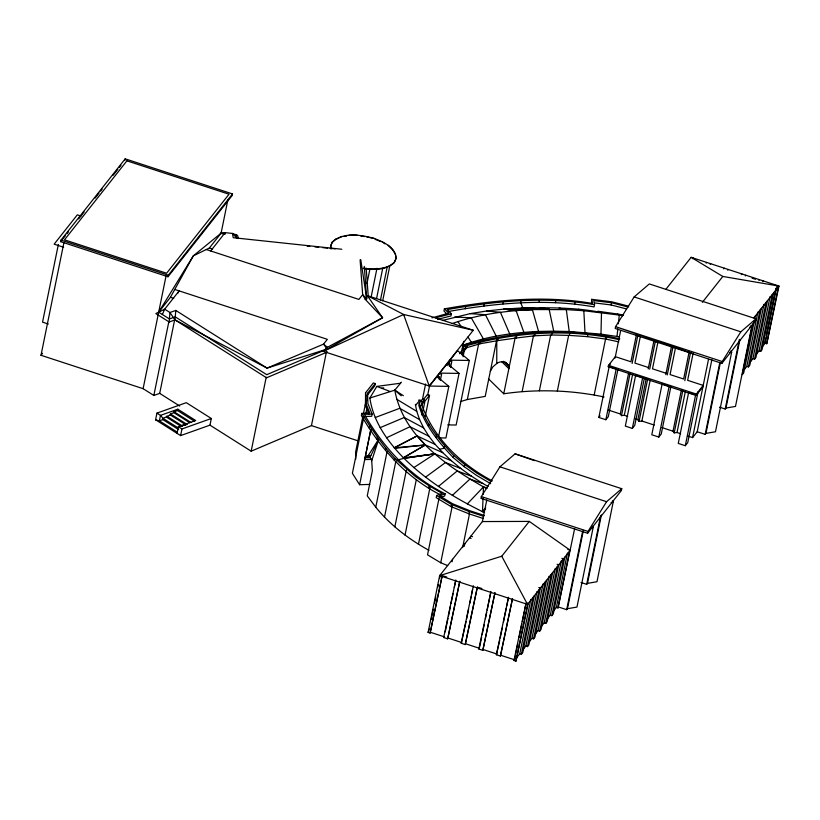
<?xml version="1.0" encoding="UTF-8"?>
<svg xmlns="http://www.w3.org/2000/svg" width="820" height="820" viewBox="0 0 820 820"><rect width="100%" height="100%" fill="white"/><g stroke="black" fill="none" stroke-linecap="round" stroke-linejoin="round"><path stroke-width="1.23" d="M490.329 371.255L492.84 366.888L496.766 363.516L496.776 339.593L485.214 396.378L467.338 399.535L460.42 401.595M619.489 336.815L600.968 334.119L601.501 312.533C575.476 307.264 548.344 307.592 521.817 307.971L532.364 309.55L566.323 309.632L583.809 310.729L622.872 315.515M484.538 512.315L482.488 511.639L483.041 498.027M483.195 494.306L483.492 486.885C445.557 465.381 403.122 436.117 394.789 390.156L401.4 382.181M169.166 321.993L169.945 312.512L164.676 309.181L155.841 313.578L169.166 321.993L175.008 319.902L267.053 368.108L324.761 349.812M175.008 319.902L175.787 310.431L169.945 312.512L175.008 319.902L266.582 377.784L327.467 351.944M617.019 336.374L617.819 328.84M618.352 323.818L619.284 315.023L617.368 313.988L597.821 311.252M58.353 244.473L42.548 322.137L48.308 324.023M60.68 241.664L60.987 240.127L125.204 158.844L232.511 193.93L232.203 195.467L167.987 276.75L60.68 241.664L65.374 235.719M179.672 406.002L159.695 393.374L153.842 395.455L143.111 388.68L41 355.285L63.919 242.617M124.896 160.382L125.204 158.844M143.111 388.68L166.04 276.002M167.987 276.75L168.295 275.212L232.511 193.93M153.842 395.455L168.899 321.46M159.695 393.374L174.752 319.38M155.575 419.779L156.927 413.136L186.284 402.671L211.324 418.497L209.971 425.149L180.615 435.604L155.575 419.779L159.387 420.844L177.294 432.16M177.048 433.36L178.401 426.707L195.713 420.537L177.807 409.211L160.494 415.381L159.387 420.844L162.852 419.604L163.098 418.395L160.494 415.381L156.927 413.136M177.848 427.722L163.098 418.395L170.232 414.899L186.027 424.883M170.232 414.899L170.427 413.915L173.891 412.675L189.697 422.669M173.891 412.675L174.076 411.783L177.54 410.543L194.391 421.203M177.54 410.543L177.807 409.211M227.939 199.506L221.092 233.177L209.336 248.05L193.305 255.86L158.68 312.174L169.412 318.949L175.254 316.868L266.736 374.678L326.053 349.515M180.615 435.604L181.968 428.952L211.324 418.497M209.971 425.149L251.166 451.184L266.223 377.19M330.819 248.378L330.665 245.774L332.397 241.91C343.683 231.865 360.779 234.786 374.135 238.415C383.145 241.89 395.691 247.035 396.08 258.29L394.256 262.615C386.169 270.395 373.725 269.995 363.342 268.57M330.573 246.225L332.397 241.91M332.305 242.361L336.241 238.733M341.93 236.457L336.149 239.173M349.084 235.237L357.202 235.176M251.166 451.184L311.446 425.611L326.503 351.606M374.135 238.415L366.858 237.011M369.441 269.349L369.533 268.898C378.112 269.073 387.952 268.683 394.348 262.164M366.96 283.607L370.025 268.56M381.782 241.5L384.887 243.847M371.111 297.127L376.974 268.273M376.606 298.357L382.735 268.263M388.178 245.303L392.79 250.008L395.486 254.446L395.988 258.741L394.256 262.615M380.49 299.946L387.122 267.34M382.694 300.776L389.838 265.659M367.278 400.016L367.145 395.455L374.801 385.759L375.242 383.586L373.336 382.96L365.566 392.8L365.433 405.51L368.949 414.192M365.566 392.8L365.874 403.337L369.83 413.106L361.835 413.362L361.394 415.535C380.255 448.458 406.464 477.67 440.699 494.972M362.87 416.437L355.583 452.24L355.788 459.077M363.373 413.967L366.14 400.385M367.145 395.455L367.585 393.282L375.242 383.586M365.433 405.51L365.874 403.337M363.68 417.749L352.385 473.304L359.601 484.722L369.779 484.405M365.935 413.116L366.94 408.175M369.256 427.989L369.707 425.816L361.835 413.362M367.585 393.282L367.883 403.532L372.167 414.1L371.726 416.273L365.043 416.478M359.601 484.722L370.906 429.157L364.715 459.6L372.341 459.364M376.923 439.192L377.374 437.009L369.707 425.816M385.492 450.549L385.933 448.366L377.374 437.009M428.952 550.322C408.852 539.252 390.279 525.087 375.765 507.201L387.071 451.646M394.287 460.573L394.727 458.4L385.933 448.366M384.488 517.143L395.793 461.588M419.256 403.204L418.815 405.377C424.914 425.477 438.946 442.574 453.245 457.601L453.685 455.418C439.387 440.401 425.365 423.304 419.256 403.204L422.536 399.053L425.59 384.006M394.84 526.881L406.392 470.096M421.716 405.367L422.218 402.897M422.536 399.053L424.432 399.668L423.991 401.841L420.885 405.787M421.818 414.992L422.259 412.819M422.925 411.025L424.934 401.154L429.516 395.353L427.312 394.635L423.489 399.463M628.704 306.178L611.689 301.791L591.64 299.331L592.347 303.441C543.188 294.933 493.127 300.253 444.399 308.853L443.958 311.036L447.474 314.48M427.753 394.748L429.516 386.056L457.519 350.622L469.286 360.462L456.145 425.026L447.71 424.883M425.242 416.334L429.516 395.353M405.018 535.153L416.324 479.608M437.101 377.589L437.419 376.062L439.612 376.78L439.11 379.27M428.399 426.144L428.839 423.971M447.935 311.579C496.09 303.031 545.566 298.357 594.09 306.906L594.541 304.722C545.597 296.092 495.69 300.971 447.136 309.601L451.41 313.793L450.969 315.966L437.613 319.349M440.319 380.5L441.59 374.289L439.387 373.571M447.146 365.597L447.648 363.106L449.852 363.824L449.35 366.314M449.309 362.143L449.626 360.615L451.82 361.333L450.559 367.544M449.493 362.624L449.995 360.144L469.286 360.462M436.035 437.316L436.476 435.133M438.71 436.035L448.806 386.374L437.039 376.534M428.624 487.91L429.065 485.737L415.484 476.604L394.727 458.4M465.288 308.791L465.739 306.618M418.466 544.193L430.018 487.408M463.73 341.315L461.773 351.011L463.73 348.52M447.648 363.106L447.279 363.578L459.046 373.418L445.916 437.982L439.879 437.88M462.839 354.998L463.341 352.528L461.137 351.811M444.512 446.008L444.071 448.181L439.663 449.298M467.226 345.517L464.11 349.453L463.659 351.636L466.785 347.69L467.226 345.517C516.415 332.018 569.203 328.359 619.233 339.695M463.044 356.741L464.55 349.33M465.053 346.86L465.493 344.687C515.39 330.901 568.988 327.262 619.746 338.803M429.065 485.737L442.236 493.435L436.65 495.495L436.209 497.668L451.123 506.637L468.886 513.791L483.298 518.506M439.089 498.058L427.538 554.843L440.719 562.766L447.679 565.574M372.167 414.1L364.377 414.346C383.37 447.699 410.482 476.584 445.137 493.814L444.696 495.997L441.324 497.227M483.82 306.178L484.261 304.005M467.338 399.535L478.89 342.75M466.785 347.69L480.141 343.734L480.581 341.55M451.123 506.637L451.564 504.464L436.65 495.495M440.719 562.766L452.271 505.991M430.11 633.081L442.226 575.589L430.11 633.081L428.112 632.425L439.663 575.64L482.396 521.561L486.783 499.985M429.311 629.073L428.112 632.425M431.32 619.202L433.329 609.332M434.579 603.151L435.84 596.98M437.849 587.11L438.351 584.639M439.602 578.469L440.36 574.758M490.698 483.697L476.697 475.477L464.284 466.703L464.735 464.53L453.685 455.418M503.039 303.943L503.48 301.77M452.066 561.782L452.568 559.312M480.141 343.734L497.853 340.607L498.293 338.434M447.679 638.831L459.794 581.329L447.679 638.831L443.681 637.519L455.797 580.017M468.886 513.791L469.327 511.608L451.564 504.464M445.25 631.871L448.007 618.29M448.509 615.82L450.518 605.949M451.02 603.479L453.029 593.598M454.29 587.428L455.541 581.257M462.634 547.555L469.419 514.222M464.274 546.325L464.776 543.855M481.34 496.561L480.971 498.365L587.632 533.246L621.396 490.514L621.765 488.71L515.093 453.829L499.913 466.826L481.34 496.561L588.001 531.432L606.585 501.707L621.765 488.71M521.11 300.448L520.669 302.621L522.822 307.951L549.133 309.232L553.705 331.147L569.213 331.505L600.968 334.119M604.063 396.962C571.202 390.053 536.987 388.916 503.746 393.774L515.298 336.989M497.853 340.607L516.313 338.004L516.754 335.831M465.247 644.571L477.363 587.079L465.247 644.571L461.25 643.259L473.365 585.767M461.25 643.259L466.078 621.56M466.58 619.1L468.589 609.219M469.85 603.048L471.11 596.878M471.613 594.408L472.617 589.467M538.996 302.262L539.447 300.079M522.135 391.54L533.43 335.995M516.313 338.004L534.558 335.79L534.999 333.617M482.826 650.311L494.942 592.819L482.826 650.311L478.818 649.009L490.934 591.507M479.638 647.062L481.647 637.181M482.15 634.721L484.159 624.84M485.409 618.669L486.67 612.499M487.172 610.029L490.688 592.747M555.396 302.672L555.837 300.499M539.365 390.761L550.661 335.206M534.558 335.79L551.563 335.011L552.003 332.838M500.395 656.061L512.51 598.569L500.395 656.061L496.387 654.749L508.502 597.257M496.387 654.749L499.718 640.461M500.22 637.991L502.229 628.12M503.48 621.949L506.247 608.368M506.75 605.898L508 599.727M574.656 304.333L575.107 302.16M557.313 391.13L568.608 335.585M551.563 335.011L569.295 335.39L569.746 333.207M526.594 602.956L528.213 603.489L515.964 661.156L513.955 660.5L526.071 602.997L524.82 609.168M514.775 658.552L515.278 656.082M515.78 653.612L517.789 643.741M519.039 637.56L521.807 623.989M522.309 621.519L524.318 611.638M515.964 661.156L527.516 604.371L570.249 550.281L529.269 521.407L482.396 521.561M591.64 299.331L591.548 303.564M515.821 658.747L519.757 653.776L530.806 599.461M519.757 653.776L521.376 654.298L532.928 597.524M534.312 595.761L522.76 652.546L521.376 654.298M569.295 335.39L587.417 336.651L587.858 334.478M522.709 650.024L525.856 646.047L536.905 591.732M525.856 646.047L527.475 646.58L539.027 589.795M529.607 641.301L531.965 638.319L543.014 584.004M531.965 638.319L533.584 638.852L545.136 582.067M546.52 580.304L534.968 637.089L533.584 638.852M534.927 634.577L538.063 630.59L549.113 576.275M538.063 630.59L539.683 631.123L551.235 574.338M552.629 572.585L541.077 629.36L539.683 631.123M541.026 626.849L544.172 622.872L555.222 568.557M544.172 622.872L545.792 623.395L557.344 566.61M594.643 302.928L611.105 304.948L611.556 302.775L628.222 307.069M594.213 394.84L605.765 338.055M587.417 336.651L605.693 339.039L606.134 336.866M547.135 619.12L550.271 615.143L561.321 560.829M550.271 615.143L551.891 615.666L563.442 558.891L561.823 558.358M564.836 557.128L553.285 613.913L551.891 615.666M553.233 611.392L556.38 607.415L567.43 553.1M556.38 607.415L558 607.948L569.551 551.163M558 607.948L574.635 528.705M702.914 386.794L696.088 395.445L608.235 366.724L608.522 365.33L615.348 356.679L630.918 361.774L636.484 334.406M617.88 369.574L608.297 416.652L605.857 419.737L598.846 417.452L609.178 366.642M615.072 358.073L620.668 330.562M558.697 607.066L566.681 609.68L582.62 531.36M566.681 609.68L567.45 608.707L583.379 530.386M605.857 419.737L616.199 368.938L610.346 367.022M587.632 533.246L588.001 531.432M592.368 526.225L593.147 527.516L576.962 607.077L567.45 608.707M627.7 416.386L624.307 415.279L621.488 415.648L620.299 413.967L628.622 373.079M581.001 582.466L586.7 584.332L600.609 515.964M586.7 584.332L587.468 583.368L601.378 514.991M621.488 415.648L630.088 373.387M632.117 363.434L637.683 336.087L637.089 335.247L637.427 335.739M624.307 415.279L632.62 374.381M612.396 500.887L613.165 502.168L596.98 581.728L587.468 583.368M641.506 377.21L635.654 375.304L625.322 426.103L632.343 428.399L642.675 377.6M644.356 378.225L634.772 425.313L632.343 428.399M654.309 425.088L641.875 421.019L639.067 421.398L637.868 419.717L646.191 378.819M648.21 368.908L654.063 340.156M639.067 421.398L647.656 379.127M649.686 369.184L655.252 341.837L654.657 340.997M641.875 421.019L650.198 380.131M658.06 341.458L652.495 368.826L666.066 373.264M662.13 383.955L651.797 434.764L658.819 437.06L661.258 433.964L670.832 386.886M665.778 374.658L671.631 345.896M667.255 374.924L672.82 347.577L672.226 346.737M675.372 348.449L670.063 374.576L683.634 379.004L689.2 351.647M658.819 437.06L669.151 386.251L663.308 384.344M680.61 433.688L677.012 432.509L674.204 432.888L673.015 431.207L681.328 390.31M674.204 432.888L682.804 390.617M684.823 380.675L690.389 353.328L689.794 352.487M677.012 432.509L685.335 391.622M693.197 352.948L687.631 380.316L703.201 385.41L696.364 394.061L696.088 395.445M694.458 394.522L688.615 392.616L678.273 443.415L685.294 445.711L695.626 394.912M698.066 391.827L687.734 442.626L685.294 445.711M687.795 436.035L692.582 437.603L708.521 359.283M692.582 437.603L697.205 431.75L711.873 359.652M697.205 431.75L705.19 434.364L719.857 362.266M705.19 434.364L705.958 433.39L720.38 362.532M721.866 363.352L722.235 361.538L740.819 331.813L755.989 318.816L649.327 283.935L634.147 296.932L615.564 326.657L615.195 328.471L721.866 363.352L755.62 320.62L755.989 318.816M730.886 350.919L731.655 352.2L715.47 431.761L705.958 433.39M719.509 407.161L725.208 409.026L739.373 339.408M725.208 409.026L725.977 408.053L739.896 339.685M750.905 325.581L751.673 326.862L735.489 406.423L725.977 408.053M752.627 324.023L742.336 374.627L743.719 372.874L754.277 321.03M754.779 318.56L755.281 316.089M744.457 369.359L746.815 366.376L757.875 312.061M746.815 366.376L748.434 366.909L759.986 310.124M761.38 308.361L749.828 365.146L748.434 366.909M749.777 362.624L752.924 358.647L763.973 304.333M752.924 358.647L754.543 359.18L766.095 302.395M767.489 300.632L755.937 357.417L754.543 359.18M756.675 353.912L759.033 350.919L770.082 296.604M759.033 350.919L760.642 351.452L772.204 294.667M773.588 292.914L762.036 349.689L760.642 351.452M764.886 342.904L765.89 337.963M766.392 335.493L774.931 293.529M775.433 291.059L775.935 288.589M761.985 347.178L765.132 343.201L776.437 287.646M765.132 343.201L766.751 343.723L778.303 286.938M364.295 266.367L366.683 298.89L366.12 298.285L367.339 295.63L473.253 330.255L429.219 385.994L323.305 351.36L327.385 347.311L382.581 317.74L367.339 295.63L365.259 299.382L382.581 317.74L323.305 351.36L326.524 348.397M375.765 507.201L367.247 495.895L372.352 470.772L371.726 460.717L378.399 440.309M162.36 314.49L164.676 309.181L179.139 290.885L177.909 293.119M371.726 460.717L370.179 457.099L378.256 440.237M158.68 312.174L170.427 297.301L193.305 255.86L221.092 233.177L224.905 233.587M484.876 509.271L482.488 511.639C454.013 497.699 426.656 480.704 404.014 458.339L403.44 457.796C387.419 441.283 373.172 421.336 369.881 398.028L376.79 386.415L400.539 383.217M378.133 440.135L368.211 455.571L365.402 457.796L370.486 457.632M462.398 346.163L463.771 344.328M424.432 399.668L421.326 403.614C433.032 437.634 460.871 464.376 492.338 480.899M66.943 233.731L68.511 231.752M78.689 218.868L84.173 211.929M95.14 198.05L99.056 193.089M100.614 191.111L102.182 189.133M113.15 175.254L117.844 169.309M119.412 167.321L120.981 165.343M41 355.285L42.568 353.307M210.689 250.961L225.141 232.654L232.419 233.433L237.595 235.381L238.21 238.579M459.61 353.738L463.484 348.838M461.619 354.711L463.341 352.528M666.035 289.122L691.147 257.337L779 286.067L766.751 343.723M692.592 258.71L693.156 257.992M608.235 366.724L610.51 363.844M706.153 263.138L706.717 262.431M710.161 264.45L710.725 263.733M598.846 417.452L600.066 415.904M723.722 268.888L724.285 268.171M501.758 556.226L527.516 604.371L439.663 575.64L501.758 556.226L529.269 521.407M702.371 302.324L722.809 276.453L779 286.067L753.887 317.853M727.729 270.19L728.293 269.483M443.681 637.519L444.245 636.802L430.674 632.374M741.3 274.628L741.854 273.921M745.298 275.94L745.862 275.223M758.869 280.378L759.433 279.661M762.866 281.68L763.43 280.973M478.818 649.009L479.382 648.292L465.811 643.854M776.437 286.118L777.001 285.411M513.955 660.5L514.519 659.782L500.958 655.344M527.475 646.58L528.869 644.817L540.421 588.032L538.801 587.509M545.792 623.395L547.176 621.642L558.727 564.857L557.108 564.324M465.493 344.687L462.203 348.838L464.11 349.453M415.627 405.305L420.106 399.904M482.488 511.639L485.737 507.98M467.318 503.91L483.492 486.885L487.008 487.982M452.353 495.362L469.891 479.105L482.929 483.523L488.054 486.444M438.413 486.424L457.201 470.977L471.479 476.184L482.929 483.523M425.559 477.148L445.506 462.541L460.932 468.568L471.479 476.184M413.874 467.584L434.887 453.839L451.338 460.717L460.932 468.568M397.177 460.061L404.014 458.329L434.887 453.839L403.44 457.796L425.395 444.942L442.769 452.671L451.338 460.717M403.399 457.755L425.395 444.942L417.134 435.871L394.328 447.792L425.395 444.942L394.82 448.345M394.307 447.843L417.083 435.881L435.266 444.491L442.769 452.671M496.766 363.516C501.204 359.99 509.579 362.05 508.861 368.651L501.666 361.61M386.527 437.767L410.01 426.718L428.88 436.23L435.266 444.491M323.305 351.36L403.635 314.49L473.253 330.255M431.955 317.873L448.796 313.158L444.399 308.853M380.152 427.65L404.209 417.513L423.643 427.917L428.88 436.23M375.222 417.534L399.719 408.309L419.594 419.614L423.643 427.917M445.137 493.814L439.53 495.885L452.712 503.808L470.106 510.819L484.415 515.493M452.281 323.541C477.957 314.449 505.253 310.862 532.364 309.55L538.555 331.434L553.705 331.147M462.408 345.425C486.721 336.282 512.726 332.654 538.555 331.434M369.881 398.028L394.789 390.156L403.358 395.66M181.968 428.952L178.401 426.707L185.709 424.627M442.41 320.476L470.229 313.64L486.69 310.985L503.921 309.099L516.087 310.575L532.364 309.55L521.745 307.971L503.88 309.13L516.108 310.606L523.867 332.356M178.401 426.707L185.812 424.739M435.635 317.791L451.41 313.793M381.618 388.249L383.719 387.85M749.603 327.211L751.673 326.862M729.585 352.559L731.655 352.2M611.095 502.527L613.165 502.168M591.076 527.865L593.147 527.516M344.215 236.498L346.604 236.098M404.014 458.329L434.887 453.839M637.683 336.087L640.492 335.718L634.926 363.086L648.487 367.524M655.252 341.837L656.656 341.653M672.82 347.577L675.629 347.208M690.389 353.328L691.793 353.133L615.564 326.657L722.235 361.538M220.365 233.269L225.141 232.654M370.753 455.5L368.211 455.571L370.179 457.099M367.196 455.725L369.738 455.643M366.304 299.372L365.259 299.382L362.665 294.636L360.113 259.827M503.88 309.13L532.364 309.55L504.853 309.068M439.756 373.1L459.046 373.418M429.516 386.056L448.806 386.374M454.628 317.043L471.233 317.801L483.39 338.875M521.817 307.971L549.133 309.232L540.257 307.623M470.229 313.64L485.43 314.706L496.202 336.087M307.223 246.174L309.776 246.41M314.87 246.902L318.693 247.261M322.516 247.619L327.621 248.111M330.163 248.347L335.257 248.829M486.69 310.985L500.415 312.297L509.722 333.904M221.625 233.679L225.315 234.069M341.796 249.249L233.249 237.697L232.419 233.433L236.703 237.872M611.556 302.775L593.823 300.591L594.541 304.722M360.779 236.088L364.439 236.549M363.434 268.13L369.533 268.898M617.368 313.988L623.579 315.095M619.284 315.023L622.831 315.659M605.693 339.039L618.793 341.868M559.148 308.064L566.323 309.632L569.213 331.505M611.105 304.948L626.582 308.935M578.377 309.273L583.809 310.729L584.998 332.5M752.083 278.154L755.476 279.261M634.147 296.932L740.819 331.813M608.522 365.33L696.364 394.061M209.336 248.05L212.626 249.126M206.302 249.526L358.893 299.413L362.665 294.636L366.12 298.285M80.873 216.008L77.316 214.85L54.151 244.165L63.642 247.271M608.327 410.051L620.299 413.967M635.613 418.969L637.868 419.717M661.709 427.507L673.015 431.207M60.987 240.127L168.295 275.212M174.762 289.45L327.344 339.337L323.572 344.123L267.053 368.108L175.787 310.431M170.427 297.301L173.717 298.367M418.63 400.088L422.095 401.226M499.913 466.826L606.585 501.707M311.446 425.611L358.422 440.965M469.327 511.608L483.738 516.323M567.84 549.492L570.249 550.281M470.885 536.126L472.504 536.659M469.491 537.889L471.11 538.422M443.364 575.958L446.746 577.065M478.501 587.448L481.893 588.555M448.243 638.114L461.814 642.552M483.39 649.604L496.951 654.042M515.093 453.829L534.343 460.614M376.79 386.415L390.32 391.57M375.14 239.307L380.603 241.51M483.492 486.885L486.834 488.587M367.339 295.63L403.635 314.49L429.219 385.994M491.139 481.524L477.137 473.304L464.735 464.53M691.147 257.337L722.809 276.453M396.572 399.176L416.755 411.363L419.594 419.614M174.076 411.783L190.927 422.433M170.427 413.915L187.288 424.565M166.767 416.13L182.573 426.123M166.552 417.165L181.302 426.482M162.852 419.604L178.647 429.598M453.234 457.591L464.294 466.703M394.789 390.156L401.236 395.804M505.335 362.112L508.031 364.746M503.306 361.282L508.707 366.56M488.453 378.809L503.746 393.774M457.908 321.542L461.27 326.729M467.994 337.082L471.356 342.258M532.487 331.813L533.287 333.771M415.371 404.383L416.755 411.363M235.934 234.756L236.56 237.954M360.79 259.827L366.683 298.89M330.665 245.774L331.034 249.003M366.181 268.212L368.211 295.866M126.905 160.843L64.493 239.829L166.603 273.224L229.016 194.227L126.905 160.843M327.395 348.623L327.016 349.105L323.572 344.123L327.385 347.311L327.395 348.623M370.056 456.351L366.243 456.473L370.005 456.443"/></g></svg>
